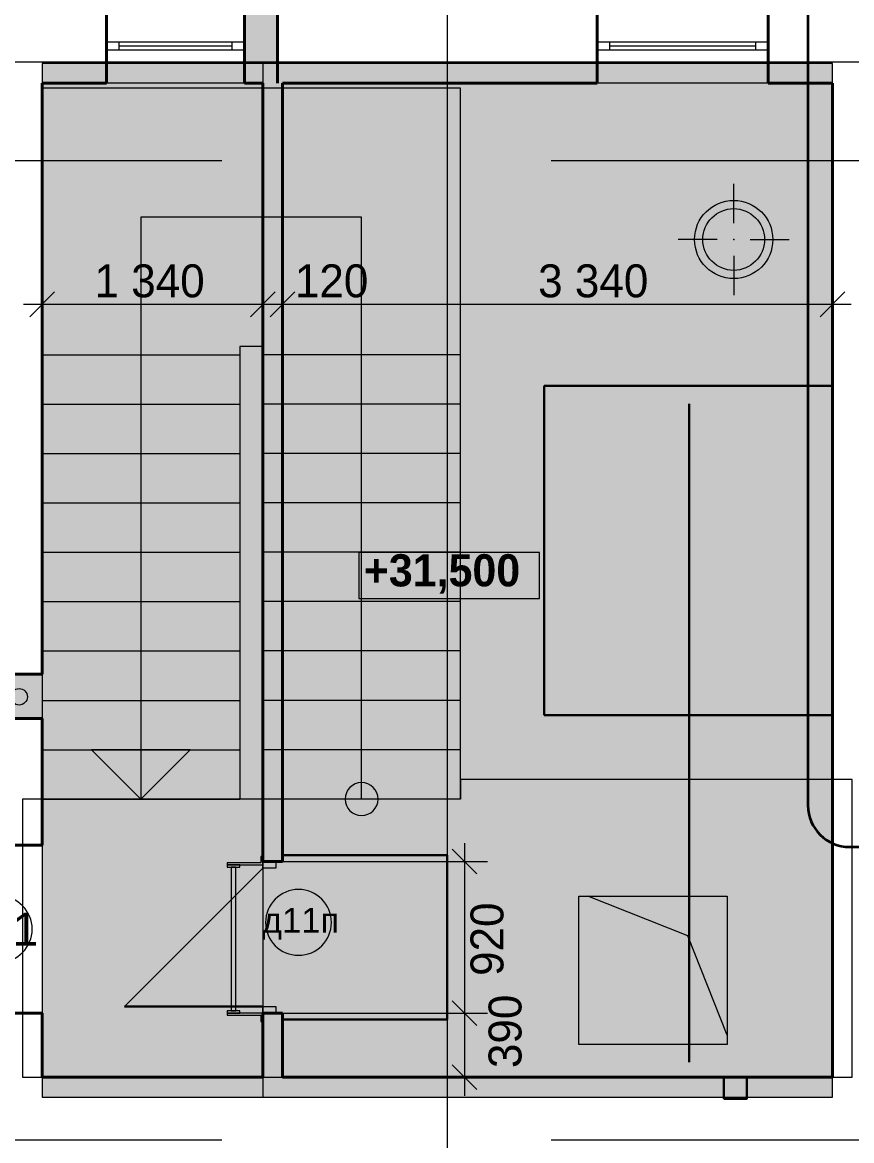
# Model space of a CAD drawing. Header units: millimetres. Extents: x 482197 to 548874, y 132492 to 168333.
# Drawn here: x 501397 to 506433, y 149261 to 156055 of the extents above; entities that cross this region are included whole.
import ezdxf

# ---------------------------------------------------------------- set-up
doc = ezdxf.new("R2010")
doc.units = ezdxf.units.MM
doc.header["$MEASUREMENT"] = 0
for name, pattern in [('Невидимая', [5000, 4000, -1000]), ('Штриховая', [7000, 6000, -1000]), ('Штрихштриховая', [15500, 10000, -2000, 1500, -2000])]:
    doc.linetypes.add(name, pattern=pattern)
for name, color, linetype in [('01 Деталь', 7, 'Continuous'), ('Двери ArchiCAD', 7, 'Continuous'), ('Интерьер- Перегородка', 7, 'Continuous'), ('Колонны', 7, 'Continuous'), ('Лестницы внутренние', 7, 'Continuous'), ('Мебель', 7, 'Continuous'), ('Окна ArchiCAD', 7, 'Continuous'), ('Перекрытия', 7, 'Continuous'), ('Розміри ОСЕЙ', 7, 'Continuous'), ('РОЗМІРИ ПЕРЕГОРОДОК', 7, 'Continuous')]:
    doc.layers.add(name, color=color, linetype=linetype)
for name, color, linetype, lineweight, true_color in [('01 Деталь_Ном._пера__25', 7, 'Continuous', 35, 0x40a5ff), ('0_Ном._пера__102', 7, 'Continuous', 60, 0xcccccc), ('0_Ном._пера__98', 7, 'Continuous', 13, 0x001f3e), ('Маркеры дверей ArchiCAD_Ном._пера__3', 7, 'Continuous', 18, 0xdd5800), ('Маркеры окон ArchiCAD_Ном._пера__3', 7, 'Continuous', 18, 0xdd5800), ('Окна ArchiCAD_Ном._пера__23', 7, 'Continuous', 20, 0xff6600), ('Окна ArchiCAD_Ном._пера__3', 7, 'Continuous', 18, 0xdd5800), ('Перекрытия_Ном._пера__191', 7, 'Continuous', 0, 0xe8e8e8), ('Перекрытия_Ном._пера__4', 7, 'Continuous', 20, 0x016515), ('Розміри ОСЕЙ_Ном._пера__98', 7, 'Continuous', 13, 0x001f3e), ('РОЗМІРИ ПЕРЕГОРОДОК_Ном._пера__98', 7, 'Continuous', 13, 0x001f3e)]:
    doc.layers.add(name, color=color, linetype=linetype, lineweight=lineweight, true_color=true_color)
for name, color, linetype, lineweight in [('01 Деталь_Ном._пера__6', 5, 'Continuous', 35), ('0_Ном._пера__1', 7, 'Continuous', 13), ('0_Ном._пера__61', 7, 'Continuous', 40), ('2D-чертеж - Общий_Ном._пера__1', 7, 'Continuous', 13), ('Двери ArchiCAD_Ном._пера__1', 7, 'Continuous', 13), ('Двери ArchiCAD_Ном._пера__19', 255, 'Continuous', 0), ('Двери ArchiCAD_Ном._пера__21', 7, 'Continuous', 20), ('Двери ArchiCAD_Ном._пера__41', 7, 'Continuous', 30), ('Двери ArchiCAD_Ном._пера__61', 7, 'Continuous', 40), ('Интерьер- Перегородка_Ном._пера__61', 7, 'Continuous', 40), ('Колонны_Ном._пера__1', 7, 'Continuous', 13), ('Колонны_Ном._пера__20', 1, 'Continuous', 25), ('Колонны_Ном._пера__21', 7, 'Continuous', 20), ('Колонны_Ном._пера__41', 7, 'Continuous', 30), ('Лестницы внутренние_Ном._пера__2', 8, 'Continuous', 13), ('Лестницы внутренние_Ном._пера__21', 7, 'Continuous', 20), ('Мебель_Ном._пера__21', 7, 'Continuous', 20), ('Окна ArchiCAD_Ном._пера__12', 15, 'Continuous', 18), ('Окна ArchiCAD_Ном._пера__61', 7, 'Continuous', 40), ('Перекрытия_Ном._пера__21', 7, 'Continuous', 20), ('Перекрытия_Ном._пера__41', 7, 'Continuous', 30)]:
    doc.layers.add(name, color=color, linetype=linetype, lineweight=lineweight)
doc.styles.add('СГЕНЕРИР_СТИЛЬ_1', font='')
doc.styles.add('СГЕНЕРИР_СТИЛЬ_2', font='')
doc.styles.add('СГЕНЕРИР_СТИЛЬ_3', font='')
doc.styles.get('СГЕНЕРИР_СТИЛЬ_1').set_extended_font_data('Century Gothic')
doc.styles.get('СГЕНЕРИР_СТИЛЬ_2').set_extended_font_data('Arial')
doc.styles.get('СГЕНЕРИР_СТИЛЬ_3').set_extended_font_data('Century Gothic', bold=True)
doc.dimstyles.new('СГЕНЕРИР_СТИЛЬ__11', dxfattribs={"dimtxt": 200, "dimasz": 142.5, "dimexe": 0.18, "dimexo": 0, "dimgap": 0.09, "dimtad": 3, "dimdec": 0, "dimzin": 0, "dimdsep": 46, "dimtxsty": 'СГЕНЕРИР_СТИЛЬ_1', "dimblk": 'ARROWHEAD_6', "dimblk1": 'ARROWHEAD_6', "dimblk2": 'ARROWHEAD_6', "dimcen": 0.09, "dimclrd": 256, "dimclre": 256, "dimclrt": 256, "dimadec": 0, "dimazin": 0, "dimtfac": 1, "dimtdec": 4, "dimtmove": 2, "dimatfit": 3, "dimfxl": 0, "dimtolj": 1, "dimtzin": 0, "dimarcsym": 0})
doc.dimstyles.new('СГЕНЕРИР_СТИЛЬ__12', dxfattribs={"dimtxt": 200, "dimasz": 142.5, "dimexe": 0.18, "dimexo": 0, "dimgap": 0.09, "dimtad": 3, "dimdec": 0, "dimzin": 0, "dimdsep": 46, "dimtxsty": 'СГЕНЕРИР_СТИЛЬ_1', "dimblk": 'ARROWHEAD_6', "dimblk1": 'ARROWHEAD_6', "dimblk2": 'ARROWHEAD_6', "dimcen": 0.09, "dimclrd": 256, "dimclre": 256, "dimclrt": 256, "dimadec": 0, "dimazin": 0, "dimtfac": 1, "dimtdec": 4, "dimtmove": 0, "dimatfit": 3, "dimfxl": 0, "dimtolj": 1, "dimtzin": 0, "dimarcsym": 0})
doc.dimstyles.new('СГЕНЕРИР_СТИЛЬ__5', dxfattribs={"dimtxt": 200, "dimasz": 190, "dimexe": 0.18, "dimexo": 0, "dimgap": 0.09, "dimtad": 1, "dimtih": 1, "dimtoh": 1, "dimdec": 0, "dimzin": 0, "dimdsep": 46, "dimtxsty": 'СГЕНЕРИР_СТИЛЬ_3', "dimblk": 'ARROWHEAD_6', "dimblk1": 'ARROWHEAD_6', "dimblk2": 'ARROWHEAD_6', "dimcen": 0.09, "dimclrd": 256, "dimclre": 256, "dimclrt": 256, "dimadec": 0, "dimazin": 0, "dimtfac": 1, "dimtdec": 4, "dimtmove": 0, "dimatfit": 3, "dimfxl": 0, "dimtolj": 1, "dimtzin": 0, "dimarcsym": 0})
doc.dimstyles.new('СГЕНЕРИР_СТИЛЬ__8', dxfattribs={"dimtxt": 200, "dimasz": 142.5, "dimexe": 0.18, "dimexo": 0, "dimgap": 0.09, "dimtad": 1, "dimtih": 1, "dimtoh": 1, "dimdec": 0, "dimzin": 0, "dimdsep": 46, "dimtxsty": 'СГЕНЕРИР_СТИЛЬ_1', "dimblk": 'ARROWHEAD_6', "dimblk1": 'ARROWHEAD_6', "dimblk2": 'ARROWHEAD_6', "dimcen": 0.09, "dimclrd": 256, "dimclre": 256, "dimclrt": 256, "dimadec": 0, "dimazin": 0, "dimtfac": 1, "dimtdec": 4, "dimtmove": 0, "dimatfit": 3, "dimfxl": 0, "dimtolj": 1, "dimtzin": 0, "dimarcsym": 0})

# ---------------------------------------------------------------- blocks, each defined once
blk = doc.blocks.new('Перекрытие_20', base_point=(506317, 155805.6))
at = {"layer": 'Перекрытия', "linetype": 'Continuous', "lineweight": 0, "true_color": 0xffffff}
blk.add_hatch(color=7, dxfattribs=at).paths.add_polyline_path([(506317, 155805.6), (501517, 155805.6), (501517, 149525.6), (506317, 149525.6)])
at = {"layer": 'Перекрытия_Ном._пера__21', "linetype": 'Continuous', "flags": 128}
blk.add_lwpolyline([(506317, 155805.6), (501517, 155805.6), (501517, 149525.6), (506317, 149525.6)], close=True, dxfattribs=at)
blk = doc.blocks.new('Перекрытие_27', base_point=(501397, 151335.6))
at = {"layer": 'Перекрытия_Ном._пера__191', "linetype": 'Continuous', "flags": 128}
blk.add_lwpolyline([(501397, 151335.6), (501397, 149645.6), (506437, 149645.6), (506437, 151455.6), (504057, 151455.6), (504057, 151335.6)], close=True, dxfattribs=at)
blk = doc.blocks.new('Ниша 12_5')
at = {"layer": 'Окна ArchiCAD_Ном._пера__12', "linetype": 'Continuous'}
blk.add_line((-135, 260), (135, 260), dxfattribs=at)
blk = doc.blocks.new('Ниша 12_6')
at = {"layer": 'Окна ArchiCAD_Ном._пера__12', "linetype": 'Continuous'}
blk.add_line((-135, 260), (135, 260), dxfattribs=at)
blk = doc.blocks.new('Проем дверной полуарочн 10_3')
at = {"layer": 'Двери ArchiCAD_Ном._пера__19', "linetype": 'Штриховая'}
for p, q in [((-510, 0), (510, 0)), ((-510, -510), (510, -510))]:
    blk.add_line(p, q, dxfattribs=at)
at = {"layer": 'Двери ArchiCAD_Ном._пера__61', "linetype": 'Continuous'}
for p, q in [((-510, 0), (-510, -510)), ((510, 0), (510, -510))]:
    blk.add_line(p, q, dxfattribs=at)
blk = doc.blocks.new('Маркер двери 12_20')
at = {"layer": 'Маркеры дверей ArchiCAD_Ном._пера__3', "linetype": 'Continuous'}
for start, end in [(0, 180), (180, 0)]:
    blk.add_arc((0, -260), 200, start, end, dxfattribs=at)
at = {"layer": 'Маркеры дверей ArchiCAD_Ном._пера__3', "insert": (100, -485.8), "char_height": 200, "attachment_point": 7, "rotation": 90, "style": 'СГЕНЕРИР_СТИЛЬ_2'}
blk.add_mtext('{\\C7;п21}', dxfattribs=at)
blk = doc.blocks.new('Стена_36', base_point=(501517, 156195.6))
at = {"layer": 'Интерьер- Перегородка', "linetype": 'Continuous', "lineweight": 0, "true_color": 0xffffff}
for points in [[(501007, 152745.6), (501007, 152475.6), (501267, 152475.6), (501267, 152745.6)], [(501517, 152095.6), (501257, 152095.6), (501257, 151825.6), (501517, 151825.6)]]:
    blk.add_hatch(color=7, dxfattribs=at).paths.add_polyline_path(points)
at = {"layer": 'Интерьер- Перегородка_Ном._пера__61', "linetype": 'Continuous'}
for p, q in [((501007, 152745.6), (501267, 152745.6)), ((501267, 152745.6), (501267, 152475.6)), ((501007, 152475.6), (501267, 152475.6)), ((501257, 152095.6), (501257, 151825.6)), ((501517, 152095.6), (501257, 152095.6)), ((501517, 151825.6), (501257, 151825.6))]:
    blk.add_line(p, q, dxfattribs=at)
at = {"layer": 'Интерьер- Перегородка_Ном._пера__61', "linetype": 'Continuous', "flags": 128}
for points in [[(501007, 156195.6), (501007, 155595.6)], [(501517, 152095.6), (501517, 155685.6)], [(501007, 155085.6), (501007, 152745.6)], [(501007, 152475.6), (501007, 151595.6)], [(501517, 151055.6), (501517, 151825.6)], [(501007, 151345.6), (501007, 151055.6)], [(501007, 150035.6), (501007, 149645.6)], [(501517, 149645.6), (501517, 150035.6)]]:
    blk.add_lwpolyline(points, dxfattribs=at)
at = {"layer": 'Двери ArchiCAD', "color": 255, "linetype": 'Штриховая', "lineweight": 0, "zscale": 1000, "rotation": 270}
blk.add_blockref('Проем дверной полуарочн 10_3', (501517, 150545.6), dxfattribs=at)
at = {"layer": 'Маркеры дверей ArchiCAD_Ном._пера__3', "rotation": 270}
blk.add_blockref('Маркер двери 12_20', (501517, 150545.6), dxfattribs=at)
at = {"layer": 'Окна ArchiCAD', "color": 15, "linetype": 'Continuous', "lineweight": 18, "xscale": -1, "zscale": 1000, "rotation": 90}
blk.add_blockref('Ниша 12_6', (501267, 152610.6), dxfattribs=at)
at = {"layer": 'Окна ArchiCAD', "color": 15, "linetype": 'Continuous', "lineweight": 18, "zscale": 1000, "rotation": 270}
blk.add_blockref('Ниша 12_5', (501257, 151960.6), dxfattribs=at)
blk = doc.blocks.new('Ниша 12_7')
at = {"layer": 'Окна ArchiCAD_Ном._пера__12', "linetype": 'Continuous'}
blk.add_line((-135, 260), (135, 260), dxfattribs=at)
blk = doc.blocks.new('Стена_37', base_point=(506317, 156195.6))
at = {"layer": 'Интерьер- Перегородка', "linetype": 'Continuous', "lineweight": 0, "true_color": 0xffffff}
blk.add_hatch(color=7, dxfattribs=at).paths.add_polyline_path([(506827, 152615.6), (506567, 152615.6), (506567, 152345.6), (506827, 152345.6)])
at = {"layer": 'Интерьер- Перегородка_Ном._пера__61', "linetype": 'Continuous'}
for p, q in [((506567, 152615.6), (506567, 152345.6)), ((506827, 152615.6), (506567, 152615.6)), ((506827, 152345.6), (506567, 152345.6))]:
    blk.add_line(p, q, dxfattribs=at)
at = {"layer": 'Интерьер- Перегородка_Ном._пера__61', "linetype": 'Continuous', "flags": 128}
for points in [[(506827, 155595.6), (506827, 156195.6)], [(506317, 155685.6), (506317, 149645.6)], [(506827, 152615.6), (506827, 155085.6)], [(506827, 149645.6), (506827, 152345.6)]]:
    blk.add_lwpolyline(points, dxfattribs=at)
at = {"layer": 'Окна ArchiCAD', "color": 15, "linetype": 'Continuous', "lineweight": 18, "zscale": 1000, "rotation": 270}
blk.add_blockref('Ниша 12_7', (506567, 152480.6), dxfattribs=at)
blk = doc.blocks.new('Перекрытие_31', base_point=(506317, 155805.6))
at = {"layer": 'Перекрытия', "linetype": 'Continuous', "lineweight": 0, "true_color": 0xffffff}
blk.add_hatch(color=7, dxfattribs=at).paths.add_polyline_path([(506317, 155805.6), (502857, 155805.6), (502857, 149525.6), (506317, 149525.6)])
at = {"layer": 'Перекрытия_Ном._пера__21', "linetype": 'Continuous', "flags": 128}
blk.add_lwpolyline([(506317, 155805.6), (502857, 155805.6), (502857, 149525.6), (506317, 149525.6)], close=True, dxfattribs=at)
blk = doc.blocks.new('Окно наклонно-поворот.1 12')
at = {"layer": 'Окна ArchiCAD_Ном._пера__23', "linetype": 'Continuous'}
for p, q in [((-445, 0), (-520, 0)), ((-520, 0), (-520, -50)), ((-445, -50), (-445, 0)), ((520, 0), (445, 0)), ((445, 0), (445, -50)), ((520, -50), (520, 0)), ((-520, -50), (-445, -50)), ((445, -50), (520, -50))]:
    blk.add_line(p, q, dxfattribs=at)
at = {"layer": 'Окна ArchiCAD_Ном._пера__3', "linetype": 'Continuous'}
for p, q in [((-520, 260), (520, 260)), ((445, 0), (-445, 0)), ((-445, -25), (445, -25)), ((-445, -50), (445, -50)), ((-520, -250), (520, -250))]:
    blk.add_line(p, q, dxfattribs=at)
at = {"layer": 'Окна ArchiCAD_Ном._пера__61', "linetype": 'Continuous'}
for p, q in [((-520, 0), (-520, -50)), ((520, 0), (520, -50))]:
    blk.add_line(p, q, dxfattribs=at)
blk = doc.blocks.new('Маркер двери 12')
at = {"layer": 'Маркеры окон ArchiCAD_Ном._пера__3', "insert": (-33.7, 96.6), "char_height": 200, "attachment_point": 7, "style": 'СГЕНЕРИР_СТИЛЬ_2'}
blk.add_mtext('{\\C7;в38}', dxfattribs=at)
blk = doc.blocks.new('Окно наклонно-поворот.1 12_2')
at = {"layer": 'Окна ArchiCAD_Ном._пера__23', "linetype": 'Continuous'}
for p, q in [((-345, 0), (-420, 0)), ((-420, 0), (-420, -50)), ((-345, -50), (-345, 0)), ((420, 0), (345, 0)), ((345, 0), (345, -50)), ((420, -50), (420, 0)), ((-420, -50), (-345, -50)), ((345, -50), (420, -50))]:
    blk.add_line(p, q, dxfattribs=at)
at = {"layer": 'Окна ArchiCAD_Ном._пера__3', "linetype": 'Continuous'}
for p, q in [((-420, 260), (420, 260)), ((345, 0), (-345, 0)), ((-345, -25), (345, -25)), ((-345, -50), (345, -50)), ((-420, -250), (420, -250))]:
    blk.add_line(p, q, dxfattribs=at)
at = {"layer": 'Окна ArchiCAD_Ном._пера__61', "linetype": 'Continuous'}
for p, q in [((-420, 0), (-420, -50)), ((420, 0), (420, -50))]:
    blk.add_line(p, q, dxfattribs=at)
blk = doc.blocks.new('Маркер двери 12_2')
at = {"layer": 'Маркеры окон ArchiCAD_Ном._пера__3', "insert": (-33.7, 96.6), "char_height": 200, "attachment_point": 7, "style": 'СГЕНЕРИР_СТИЛЬ_2'}
blk.add_mtext('{\\C7;в37}', dxfattribs=at)
blk = doc.blocks.new('Простой проем окна_2')
at = {"layer": 'Окна ArchiCAD_Ном._пера__61', "linetype": 'Continuous'}
for p, q in [((-520, 0), (-520, 260)), ((520, 0), (520, 260)), ((-520, 0), (-520, -250)), ((520, 0), (520, -250))]:
    blk.add_line(p, q, dxfattribs=at)
blk = doc.blocks.new('Стена_57', base_point=(501517, 156195.6))
at = {"layer": 'Интерьер- Перегородка_Ном._пера__61', "linetype": 'Continuous', "flags": 128}
for points in [[(501907, 156195.6), (501007, 156195.6)], [(504887, 156195.6), (502947, 156195.6)], [(506827, 156195.6), (505927, 156195.6)], [(501517, 155685.6), (501907, 155685.6)], [(502977, 155685.6), (504887, 155685.6)], [(505927, 155685.6), (506317, 155685.6)]]:
    blk.add_lwpolyline(points, dxfattribs=at)
at = {"layer": 'Маркеры окон ArchiCAD_Ном._пера__3'}
for name, p in [('Маркер двери 12_2', (502327, 156195.6)), ('Маркер двери 12', (505407, 156195.6))]:
    blk.add_blockref(name, p, dxfattribs=at)
at = {"layer": 'Окна ArchiCAD', "color": 15, "linetype": 'Continuous', "lineweight": 18, "xscale": -1, "zscale": 1000}
for name, p in [('Окно наклонно-поворот.1 12_2', (502327, 155935.6)), ('Простой проем окна_2', (502427, 155935.6)), ('Окно наклонно-поворот.1 12', (505407, 155935.6)), ('Простой проем окна_2', (505407, 155935.6))]:
    blk.add_blockref(name, p, dxfattribs=at)
blk = doc.blocks.new('18')
at = {"layer": 'Лестницы внутренние_Ном._пера__2', "linetype": 'Continuous'}
for points in [[(1940, 0), (2240, 300), (1640, 300)], [(700, 0, 1), (500, 0, 1)]]:
    blk.add_hatch(color=256, dxfattribs=at).paths.add_polyline_path(points)
at = {"layer": 'Лестницы внутренние_Ном._пера__21', "linetype": 'Continuous'}
for p, q in [((0, 0), (0, 4320)), ((0, 4320), (2540, 4320)), ((2540, 4320), (2540, 0)), ((600, 0), (600, 3535)), ((600, 3535), (1940, 3535)), ((1940, 3535), (1940, 0)), ((1200, 0), (1200, 2750)), ((1200, 2750), (1340, 2750)), ((1340, 2750), (1340, 0)), ((0, 2700), (1200, 2700)), ((2540, 2700), (1340, 2700)), ((0, 2400), (1200, 2400)), ((2540, 2400), (1340, 2400)), ((0, 2100), (1200, 2100)), ((2540, 2100), (1340, 2100)), ((0, 1800), (1200, 1800)), ((2540, 1800), (1340, 1800)), ((0, 1500), (1200, 1500)), ((2540, 1500), (1340, 1500)), ((0, 1200), (1200, 1200)), ((2540, 1200), (1340, 1200)), ((0, 900), (1200, 900)), ((2540, 900), (1340, 900)), ((0, 600), (1200, 600)), ((2540, 600), (1340, 600)), ((0, 300), (1200, 300)), ((2540, 300), (1340, 300)), ((1940, 0), (1640, 300)), ((1640, 300), (2240, 300)), ((1940, 0), (2240, 300)), ((0, 0), (1200, 0)), ((0, 0), (1200, 0)), ((2540, 0), (1340, 0)), ((2540, 0), (1340, 0))]:
    blk.add_line(p, q, dxfattribs=at)
blk.add_circle((600, 0), 100, dxfattribs=at)
blk = doc.blocks.new('Лестница настенная 12')
at = {"layer": 'Мебель_Ном._пера__21', "linetype": 'Continuous'}
for p, q in [((-500.8, 0), (-500.8, -12.7)), ((-450, 0), (-500.8, 0)), ((-450, -215.9), (-450, 0)), ((450, 0), (450, -215.9)), ((500.8, 0), (450, 0)), ((500.8, -12.7), (500.8, 0)), ((-500.8, -12.7), (-462.7, -12.7)), ((-462.7, -12.7), (-462.7, -215.9)), ((462.7, -215.9), (462.7, -12.7)), ((462.7, -12.7), (500.8, -12.7)), ((-437.3, -139.7), (-450, -139.7)), ((-450, -139.7), (-450, -215.9)), ((-437.3, -215.9), (-437.3, -139.7)), ((-437.3, -162.8), (-437.3, -192.8)), ((437.3, -162.8), (-437.3, -162.8)), ((-437.3, -192.8), (437.3, -192.8)), ((450, -139.7), (437.3, -139.7)), ((437.3, -139.7), (437.3, -215.9)), ((437.3, -192.8), (437.3, -162.8)), ((450, -215.9), (450, -139.7)), ((-462.7, -215.9), (-450, -215.9)), ((-450, -215.9), (-437.3, -215.9)), ((437.3, -215.9), (450, -215.9)), ((450, -215.9), (462.7, -215.9))]:
    blk.add_line(p, q, dxfattribs=at)
blk = doc.blocks.new('Чертеж детали_1', base_point=(506674.2, 153794.2))
at = {"layer": '01 Деталь_Ном._пера__25', "linetype": 'Continuous'}
for p, q in [((506927.5, 156543.6), (506420.9, 156543.6)), ((507468.2, 156575.7), (507151.5, 156408.5)), ((507468.2, 156575.7), (507968.2, 156575.7)), ((507968.2, 156575.7), (509468.2, 156575.7)), ((506167.7, 156290.3), (506167.7, 151298.1)), ((507180.8, 151298.1), (507180.8, 156290.3)), ((506420.9, 151044.8), (506927.5, 151044.8))]:
    blk.add_line(p, q, dxfattribs=at)
for centre, radius, start, end in [((508718.2, 156575.7), 750, 0, 180), ((506420.9, 156290.3), 253.3, 90, 180), ((506927.5, 156290.3), 253.3, 0, 90), ((508718.2, 156575.7), 750, 180, 0), ((506420.9, 151298.1), 253.3, 180, 270), ((506927.5, 151298.1), 253.3, 270, 0)]:
    blk.add_arc(centre, radius, start, end, dxfattribs=at)
at = {"layer": '01 Деталь_Ном._пера__6', "char_height": 200, "style": 'СГЕНЕРИР_СТИЛЬ_1'}
for s, insert, attachment_point in [('{РВ-178}', (508272.1, 156647.1), 7), ('{Деталь}', (508226.9, 156496.2), 1)]:
    blk.add_mtext(s, dxfattribs=dict(at, insert=insert, attachment_point=attachment_point))
blk = doc.blocks.new('Отметка уровня_6', base_point=(503977, 152681.9))
at = {"layer": '0_Ном._пера__98', "linetype": 'Continuous'}
for p, q in [((504537.1, 152832.9), (503441.2, 152832.9)), ((503441.2, 152832.9), (503441.2, 152555.1)), ((504537.1, 152555.1), (504537.1, 152832.9)), ((503441.2, 152555.1), (504537.1, 152555.1))]:
    blk.add_line(p, q, dxfattribs=at)
at = {"layer": '0_Ном._пера__98', "insert": (503470.5, 152584.4), "char_height": 195, "attachment_point": 7, "style": 'СГЕНЕРИР_СТИЛЬ_3'}
blk.add_mtext('{+31,500}', dxfattribs=at)
blk = doc.blocks.new('Стена_68', base_point=(490287, 149645.6))
at = {"layer": 'Интерьер- Перегородка_Ном._пера__61', "linetype": 'Continuous', "flags": 128}
for points in [[(502857, 149645.6), (501517, 149645.6)], [(506317, 149645.6), (502977, 149645.6)]]:
    blk.add_lwpolyline(points, dxfattribs=at)
blk = doc.blocks.new('Д1 Витрина 1 10_5')
at = {"layer": 'Двери ArchiCAD_Ном._пера__1', "linetype": 'Continuous'}
for p, q in [((-460, 0), (-460, -80)), ((-420, 0), (-460, 0)), ((-420, -40), (-420, 0)), ((420, 0), (420, -40)), ((460, 0), (420, 0)), ((460, -80), (460, 0)), ((-420, -65.4), (-420, -40)), ((-420, -80), (-420, -65.4)), ((420, -40), (420, -65.4)), ((420, -65.4), (420, -80)), ((-460, -80), (-420, -80)), ((420, -80), (460, -80))]:
    blk.add_line(p, q, dxfattribs=at)
at = {"layer": 'Двери ArchiCAD_Ном._пера__21', "linetype": 'Continuous'}
blk.add_line((-420, 0), (420, 840), dxfattribs=at)
at = {"layer": 'Двери ArchiCAD_Ном._пера__41', "linetype": 'Continuous'}
blk.add_line((420, 0), (420, 840), dxfattribs=at)
at = {"layer": 'Двери ArchiCAD_Ном._пера__61', "linetype": 'Continuous'}
for p, q in [((-460, 0), (-460, -120)), ((460, 0), (460, -120))]:
    blk.add_line(p, q, dxfattribs=at)
blk = doc.blocks.new('Маркер двери 12_28')
at = {"layer": 'Маркеры дверей ArchiCAD_Ном._пера__3', "linetype": 'Continuous'}
for start, end in [(0, 180), (180, 0)]:
    blk.add_arc((-90.9, 97.2), 200, start, end, dxfattribs=at)
at = {"layer": 'Маркеры дверей ArchiCAD_Ном._пера__3', "insert": (14.4, -125), "char_height": 150, "attachment_point": 7, "rotation": 90, "style": 'СГЕНЕРИР_СТИЛЬ_2'}
blk.add_mtext('{\\C7;д11п}', dxfattribs=at)
blk = doc.blocks.new('Стена_100', base_point=(502857, 156195.6))
at = {"layer": 'Интерьер- Перегородка_Ном._пера__61', "linetype": 'Continuous', "flags": 128}
for points in [[(502857, 155685.6), (502857, 150955.6)], [(502977, 150955.6), (502977, 155685.6)], [(502857, 150035.6), (502857, 149645.6)], [(502977, 149645.6), (502977, 150035.6)]]:
    blk.add_lwpolyline(points, dxfattribs=at)
at = {"layer": 'Двери ArchiCAD', "color": 15, "linetype": 'Continuous', "lineweight": 18, "xscale": -1, "zscale": 1000, "rotation": 90}
blk.add_blockref('Д1 Витрина 1 10_5', (502857, 150495.6), dxfattribs=at)
at = {"layer": 'Маркеры дверей ArchiCAD_Ном._пера__3', "linetype": 'Continuous', "rotation": 270}
blk.add_blockref('Маркер двери 12_28', (502977, 150495.6), dxfattribs=at)
blk = doc.blocks.new('Колонна_132', base_point=(505717, 154735.5))
at = {"layer": 'Колонны', "linetype": 'Continuous', "lineweight": 0, "true_color": 0xffffff}
h = blk.add_hatch(color=7, dxfattribs=at)
h.paths.add_polyline_path([(505717, 154498, 0.414214), (505954.5, 154735.5, 0.414214), (505717, 154973, 0.414214), (505479.5, 154735.5, 0.414214)])
h.paths.add_polyline_path([(505717, 154548, -0.414214), (505529.5, 154735.5, -0.414214), (505717, 154923, -0.414214), (505904.5, 154735.5, -0.414214)], flags=0)
at = {"layer": 'Колонны_Ном._пера__1', "linetype": 'Continuous'}
for p, q in [((505717, 154835.5), (505717, 155073)), ((505617, 154735.5), (505379.5, 154735.5)), ((505817, 154735.5), (506054.5, 154735.5)), ((505717, 154635.5), (505717, 154398))]:
    blk.add_line(p, q, dxfattribs=at)
blk.add_circle((505717, 154735.5), 237.5, dxfattribs=at)
blk.add_point((505717, 154735.5), dxfattribs=at)
at = {"layer": 'Колонны_Ном._пера__21', "linetype": 'Continuous'}
blk.add_circle((505717, 154735.5), 187.5, dxfattribs=at)
blk = doc.blocks.new('Колонна_133', base_point=(505727, 149580.6))
at = {"layer": 'Колонны_Ном._пера__20', "linetype": 'Continuous'}
blk.add_hatch(color=256, dxfattribs=at).paths.add_polyline_path([(505657, 149515.6), (505797, 149515.6), (505797, 149645.6), (505657, 149645.6)])
at = {"layer": 'Колонны_Ном._пера__41', "linetype": 'Continuous', "flags": 128}
blk.add_lwpolyline([(505657, 149515.6), (505797, 149515.6), (505797, 149645.6), (505657, 149645.6)], close=True, dxfattribs=at)
blk = doc.blocks.new('Колонна_154', base_point=(501377.2, 151957.1))
at = {"layer": 'Колонны', "linetype": 'Continuous', "lineweight": 0, "true_color": 0xffffff}
blk.add_hatch(color=7, dxfattribs=at).paths.add_polyline_path([(501327.2, 151957.1, 0.414214), (501377.2, 151907.1, 0.414214), (501427.2, 151957.1, 0.414214), (501377.2, 152007.1, 0.414214)])
at = {"layer": 'Колонны_Ном._пера__21', "linetype": 'Continuous'}
blk.add_circle((501377.2, 151957.1), 50, dxfattribs=at)
blk = doc.blocks.new('Линия_6', base_point=(489108.9, 155215.6))
at = {"layer": 'Перекрытия_Ном._пера__4', "linetype": 'Штрихштриховая'}
blk.add_line((489108.9, 155215.6), (543408.5, 155215.6), dxfattribs=at)
blk = doc.blocks.new('Линия_14', base_point=(503977, 159092.3))
at = {"layer": 'Перекрытия_Ном._пера__4', "linetype": 'Штрихштриховая'}
blk.add_line((503977, 159092.3), (503977, 136967.5), dxfattribs=at)
blk = doc.blocks.new('Линия_17', base_point=(500114, 155815.6))
at = {"layer": 'Перекрытия_Ном._пера__4', "linetype": 'Штрихштриховая'}
blk.add_line((500114, 155815.6), (543973.1, 155815.6), dxfattribs=at)
blk = doc.blocks.new('Линия_18', base_point=(489108.9, 149265.6))
at = {"layer": 'Перекрытия_Ном._пера__4', "linetype": 'Штрихштриховая'}
blk.add_line((489108.9, 149265.6), (543973.1, 149265.6), dxfattribs=at)
blk = doc.blocks.new('*D526')
at = {"layer": 'Розміри ОСЕЙ_Ном._пера__98', "linetype": 'Continuous'}
for p, q in [((506317, 138657.9), (506317, 138282.9)), ((506577, 138657.9), (506577, 138282.9)), ((506217, 138370.4), (506417, 138570.4)), ((506477, 138370.4), (506677, 138570.4)), ((506577, 138470.4), (506317, 138470.4))]:
    blk.add_line(p, q, dxfattribs=at)
blk = doc.blocks.new('ARROWHEAD_6')
at = {"color": 0, "linetype": 'Continuous', "lineweight": 0}
for p, q in [((-0.5, -0.5), (0.5, 0.5)), ((0, 0), (-1, 0))]:
    blk.add_line(p, q, dxfattribs=at)
blk = doc.blocks.new('*D527')
at = {"layer": 'Розміри ОСЕЙ_Ном._пера__98', "linetype": 'Continuous'}
for p, q in [((504237, 138657.9), (504237, 138282.9)), ((506317, 138657.9), (506317, 138282.9)), ((504137, 138370.4), (504337, 138570.4)), ((506217, 138370.4), (506417, 138570.4)), ((506317, 138470.4), (504237, 138470.4))]:
    blk.add_line(p, q, dxfattribs=at)
at = {"layer": 'Розміри ОСЕЙ_Ном._пера__98', "char_height": 200, "attachment_point": 7, "style": 'СГЕНЕРИР_СТИЛЬ_3'}
for s, insert in [('{2\xa0080}', (504684.1, 138510.4)), ('{260}', (505742.7, 138510.4))]:
    blk.add_mtext(s, dxfattribs=dict(at, insert=insert))
blk = doc.blocks.new('*D530')
at = {"layer": 'Розміри ОСЕЙ_Ном._пера__98', "linetype": 'Continuous'}
for p, q in [((501517, 138657.9), (501517, 138282.9)), ((503597, 138657.9), (503597, 138282.9)), ((501417, 138370.4), (501617, 138570.4)), ((503497, 138370.4), (503697, 138570.4)), ((503597, 138470.4), (501517, 138470.4))]:
    blk.add_line(p, q, dxfattribs=at)
at = {"layer": 'Розміри ОСЕЙ_Ном._пера__98', "char_height": 200, "attachment_point": 7, "style": 'СГЕНЕРИР_СТИЛЬ_3'}
for s, insert in [('{2\xa0080}', (501964.1, 138510.4)), ('{380}', (503022.7, 138510.4))]:
    blk.add_mtext(s, dxfattribs=dict(at, insert=insert))
blk = doc.blocks.new('*D531')
at = {"layer": 'Розміри ОСЕЙ_Ном._пера__98', "linetype": 'Continuous'}
for p, q in [((501257, 138657.9), (501257, 138282.9)), ((501517, 138657.9), (501517, 138282.9)), ((501157, 138370.4), (501357, 138570.4)), ((501417, 138370.4), (501617, 138570.4)), ((501517, 138470.4), (501257, 138470.4))]:
    blk.add_line(p, q, dxfattribs=at)
blk = doc.blocks.new('*D532')
at = {"layer": 'Розміри ОСЕЙ_Ном._пера__98', "linetype": 'Continuous'}
for p, q in [((501007, 138657.9), (501007, 138282.9)), ((501257, 138657.9), (501257, 138282.9)), ((500907, 138370.4), (501107, 138570.4)), ((501157, 138370.4), (501357, 138570.4)), ((501257, 138470.4), (501007, 138470.4))]:
    blk.add_line(p, q, dxfattribs=at)
at = {"layer": 'Розміри ОСЕЙ_Ном._пера__98', "insert": (501149.9, 138740.4), "char_height": 200, "attachment_point": 7, "style": 'СГЕНЕРИР_СТИЛЬ_3'}
blk.add_mtext('{260}', dxfattribs=at)
blk = doc.blocks.new('*D533')
at = {"layer": 'Розміри ОСЕЙ_Ном._пера__98', "linetype": 'Continuous'}
for p, q in [((490797, 138657.9), (490797, 138282.9)), ((501007, 138657.9), (501007, 138282.9)), ((490697, 138370.4), (490897, 138570.4)), ((500907, 138370.4), (501107, 138570.4)), ((501007, 138470.4), (490797, 138470.4))]:
    blk.add_line(p, q, dxfattribs=at)
at = {"layer": 'Розміри ОСЕЙ_Ном._пера__98', "char_height": 200, "attachment_point": 7, "style": 'СГЕНЕРИР_СТИЛЬ_3'}
for s, insert in [('{120}', (490897, 138510.4)), ('{10\xa0210}', (495467.2, 138510.4)), ('{250}', (500432.7, 138510.4))]:
    blk.add_mtext(s, dxfattribs=dict(at, insert=insert))
blk = doc.blocks.new('*D572')
at = {"layer": 'РОЗМІРИ ПЕРЕГОРОДОК_Ном._пера__98', "linetype": 'Continuous'}
for p, q in [((502977, 154482.2), (502977, 154201)), ((506317, 154482.2), (506317, 154201)), ((502902, 154266.6), (503052, 154416.6)), ((506242, 154266.6), (506392, 154416.6)), ((506317, 154341.6), (502977, 154341.6)), ((506429.5, 154341.6), (506317, 154341.6))]:
    blk.add_line(p, q, dxfattribs=at)
at = {"layer": 'РОЗМІРИ ПЕРЕГОРОДОК_Ном._пера__98', "char_height": 200, "attachment_point": 7, "style": 'СГЕНЕРИР_СТИЛЬ_1'}
for s, insert in [('{120}', (503052, 154381.6)), ('{3\xa0340}', (504529.4, 154381.6))]:
    blk.add_mtext(s, dxfattribs=dict(at, insert=insert))
blk = doc.blocks.new('*D573')
at = {"layer": 'РОЗМІРИ ПЕРЕГОРОДОК_Ном._пера__98', "linetype": 'Continuous'}
for p, q in [((502857, 154482.2), (502857, 154201)), ((502977, 154482.2), (502977, 154201)), ((502782, 154266.6), (502932, 154416.6)), ((502902, 154266.6), (503052, 154416.6)), ((502977, 154341.6), (502857, 154341.6))]:
    blk.add_line(p, q, dxfattribs=at)
blk = doc.blocks.new('*D574')
at = {"layer": 'РОЗМІРИ ПЕРЕГОРОДОК_Ном._пера__98', "linetype": 'Continuous'}
for p, q in [((501517, 154482.2), (501517, 154201)), ((502857, 154482.2), (502857, 154201)), ((501592, 154416.6), (501442, 154266.6)), ((502782, 154266.6), (502932, 154416.6)), ((501517, 154341.6), (501404.5, 154341.6)), ((502857, 154341.6), (501517, 154341.6))]:
    blk.add_line(p, q, dxfattribs=at)
at = {"layer": 'РОЗМІРИ ПЕРЕГОРОДОК_Ном._пера__98', "insert": (501835, 154381.6), "char_height": 200, "attachment_point": 7, "style": 'СГЕНЕРИР_СТИЛЬ_1'}
blk.add_mtext('{1\xa0340}', dxfattribs=at)
blk = doc.blocks.new('*D577')
at = {"layer": 'РОЗМІРИ ПЕРЕГОРОДОК_Ном._пера__98', "linetype": 'Continuous'}
for p, q in [((507454.9, 151520.6), (507304.9, 151670.6)), ((507379.9, 151708.1), (507379.9, 151595.6)), ((507239.2, 151595.6), (507520.5, 151595.6)), ((507379.9, 151595.6), (507379.9, 149645.6)), ((507304.9, 149720.6), (507454.9, 149570.6)), ((507239.2, 149645.6), (507520.5, 149645.6)), ((507379.9, 149645.6), (507379.9, 149533.1))]:
    blk.add_line(p, q, dxfattribs=at)
at = {"layer": 'РОЗМІРИ ПЕРЕГОРОДОК_Ном._пера__98', "insert": (507756.1, 150268.6), "char_height": 200, "attachment_point": 7, "rotation": 90, "style": 'СГЕНЕРИР_СТИЛЬ_1'}
blk.add_mtext('{1\xa0950}', dxfattribs=at)
blk = doc.blocks.new('*D578')
at = {"layer": 'РОЗМІРИ ПЕРЕГОРОДОК_Ном._пера__98', "linetype": 'Continuous'}
for p, q in [((504081.4, 151068.1), (504081.4, 150955.6)), ((504156.4, 150880.6), (504006.4, 151030.6)), ((502977, 150955.6), (504222.1, 150955.6)), ((504081.4, 150955.6), (504081.4, 150035.6)), ((504156.4, 149960.6), (504006.4, 150110.6)), ((502977, 150035.6), (504222.1, 150035.6))]:
    blk.add_line(p, q, dxfattribs=at)
at = {"layer": 'РОЗМІРИ ПЕРЕГОРОДОК_Ном._пера__98', "insert": (504321.4, 150261.3), "char_height": 200, "attachment_point": 7, "rotation": 90, "style": 'СГЕНЕРИР_СТИЛЬ_1'}
blk.add_mtext('{920}', dxfattribs=at)
blk = doc.blocks.new('*D579')
at = {"layer": 'РОЗМІРИ ПЕРЕГОРОДОК_Ном._пера__98', "linetype": 'Continuous'}
for p, q in [((504156.4, 149960.6), (504006.4, 150110.6)), ((502977, 150035.6), (504222.1, 150035.6)), ((504081.4, 150035.6), (504081.4, 149645.6)), ((504006.4, 149720.6), (504156.4, 149570.6)), ((502977, 149645.6), (504222.1, 149645.6)), ((504081.4, 149645.6), (504081.4, 149533.1))]:
    blk.add_line(p, q, dxfattribs=at)
at = {"layer": 'РОЗМІРИ ПЕРЕГОРОДОК_Ном._пера__98', "insert": (504431.1, 149701.3), "char_height": 200, "attachment_point": 7, "rotation": 90, "style": 'СГЕНЕРИР_СТИЛЬ_1'}
blk.add_mtext('{390}', dxfattribs=at)

msp = doc.modelspace()

# ---------------------------------------------------------------- hatches: boundary and pattern name
at = {"layer": '0_Ном._пера__102', "linetype": 'Continuous'}
msp.add_hatch(color=256, dxfattribs=at).paths.add_polyline_path([(502947, 155685.6), (502947, 156195.6), (502747, 156195.6), (502747, 155685.6)])
at = {"layer": '2D-чертеж - Общий_Ном._пера__1', "linetype": 'Continuous', "lineweight": 0, "true_color": 0x000000}
msp.add_hatch(color=18, dxfattribs=at).paths.add_polyline_path([(505677.1, 149900.6), (505438, 150504), (504832.1, 150745.6), (505677.1, 150745.6)])

# ---------------------------------------------------------------- linework, layer by layer
at = {"layer": '0_Ном._пера__1', "linetype": 'Continuous'}
for p, q in [((504777.1, 149845.6), (504777.1, 150745.6)), ((504777.1, 150745.6), (505677.1, 150745.6)), ((505677.1, 150690.6), (505677.1, 149845.6)), ((505677.1, 149845.6), (504777.1, 149845.6))]:
    msp.add_line(p, q, dxfattribs=at)
at = {"layer": '0_Ном._пера__61', "linetype": 'Continuous'}
for p, q in [((502747, 156195.6), (502747, 155685.6)), ((502747, 155685.6), (502857, 155685.6))]:
    msp.add_line(p, q, dxfattribs=at)
at = {"layer": '2D-чертеж - Общий_Ном._пера__1', "linetype": 'Continuous', "flags": 128}
msp.add_lwpolyline([(505677.1, 149900.6), (505438, 150504), (504832.1, 150745.6), (505677.1, 150745.6)], close=True, dxfattribs=at)
at = {"layer": 'Перекрытия_Ном._пера__41', "linetype": 'Невидимая'}
msp.add_line((505447, 149736.5), (505447, 154671.1), dxfattribs=at)
at = {"layer": 'Перекрытия_Ном._пера__41', "linetype": 'Штриховая'}
for p, q in [((506317, 153846), (504567, 153846)), ((504567, 153846), (504567, 151846)), ((504567, 151846), (506317, 151846))]:
    msp.add_line(p, q, dxfattribs=at)
at = {"layer": 'Перекрытия_Ном._пера__41', "linetype": 'Continuous'}
for p, q in [((503977, 150995.6), (502977, 150995.6)), ((503977, 149995.6), (503977, 150995.6)), ((502977, 149995.6), (503977, 149995.6))]:
    msp.add_line(p, q, dxfattribs=at)

# ---------------------------------------------------------------- block references
at = {"color": 158, "lineweight": 13, "true_color": 0x001f3e}
msp.add_blockref('Отметка уровня_6', (503977, 152681.9), dxfattribs=at)
at = {"layer": '01 Деталь', "linetype": 'Continuous'}
msp.add_blockref('Чертеж детали_1', (506674.2, 153794.2), dxfattribs=at)
at = {"layer": 'Интерьер- Перегородка'}
for name, p in [('Стена_57', (501517, 156195.6)), ('Стена_36', (501517, 156195.6)), ('Стена_37', (506317, 156195.6)), ('Стена_100', (502857, 156195.6)), ('Стена_68', (490287, 149645.6))]:
    msp.add_blockref(name, p, dxfattribs=at)
at = {"layer": 'Колонны'}
for name, p in [('Колонна_132', (505717, 154735.5)), ('Колонна_154', (501377.2, 151957.1)), ('Колонна_133', (505727, 149580.6))]:
    msp.add_blockref(name, p, dxfattribs=at)
at = {"layer": 'Лестницы внутренние', "color": 251, "linetype": 'Continuous', "lineweight": 13, "true_color": 0x515151, "xscale": -1, "zscale": 1000}
msp.add_blockref('18', (504057, 151335.6), dxfattribs=at)
at = {"layer": 'Мебель', "color": 108, "linetype": 'Continuous', "lineweight": 20, "true_color": 0x016515, "zscale": 1000, "rotation": 270}
msp.add_blockref('Лестница настенная 12', (502857, 150485.6), dxfattribs=at)
at = {"layer": 'Перекрытия', "color": 108, "linetype": 'Штрихштриховая', "lineweight": 20, "true_color": 0x016515}
for name, p in [('Линия_14', (503977, 159092.3)), ('Линия_17', (500114, 155815.6)), ('Линия_6', (489108.9, 155215.6)), ('Линия_18', (489108.9, 149265.6))]:
    msp.add_blockref(name, p, dxfattribs=at)
at = {"layer": 'Перекрытия', "linetype": 'Continuous'}
for name in ['Перекрытие_20', 'Перекрытие_31']:
    msp.add_blockref(name, (506317, 155805.6), dxfattribs=at)
at = {"layer": 'Перекрытия', "color": 254, "linetype": 'Continuous', "lineweight": 0, "true_color": 0xe8e8e8}
msp.add_blockref('Перекрытие_27', (501397, 151335.6), dxfattribs=at)

# ---------------------------------------------------------------- dimensions: what is measured, and where the dimension line sits
at = {"layer": 'Розміри ОСЕЙ', "color": 158, "linetype": 'Continuous', "lineweight": 13, "true_color": 0x001f3e}
for p1, p2, picture, middle in [((501007, 152920.6), (490797, 148615.6), '*D533', (495885, 138610.4)), ((501257, 136567.5), (501007, 152920.6), '*D532', (500657.6, 138610.4)), ((501517, 152920.6), (501257, 136567.5), '*D531', (501374.8, 138840.4)), ((503597, 146221.1), (501517, 152920.6), '*D530', (502307, 138610.4)), ((506317, 152920.6), (504237, 146221.1), '*D527', (505027, 138610.4)), ((506577, 136567.5), (506317, 152920.6), '*D526', (505967.6, 138610.4))]:
    dim = msp.add_linear_dim(base=(538257, 138470.4), p1=p1, p2=p2, angle=180, dimstyle='СГЕНЕРИР_СТИЛЬ__5', dxfattribs=at)
    dim.commit()
    dim.dimension.update_dxf_attribs({"geometry": picture, "text_midpoint": middle})
at = {"layer": 'РОЗМІРИ ПЕРЕГОРОДОК', "color": 158, "linetype": 'Continuous', "lineweight": 13, "true_color": 0x001f3e}
for base, p1, p2, angle, dimstyle, picture, middle in [((506317, 154341.6), (502857, 152920.6), (501517, 155685.6), 180, 'СГЕНЕРИР_СТИЛЬ__8', '*D574', (502177.9, 154481.6)), ((506317, 154341.6), (506317, 155685.6), (502977, 152920.6), 180, 'СГЕНЕРИР_СТИЛЬ__8', '*D572', (504872.2, 154481.6)), ((506317, 154341.6), (502977, 152920.6), (502857, 152920.6), 180, 'СГЕНЕРИР_СТИЛЬ__8', '*D573', (503277, 154481.6)), ((507379.9, 151595.6), (500487, 151595.6), (501007, 149645.6), 270, 'СГЕНЕРИР_СТИЛЬ__11', '*D577', (507656.1, 150611.5)), ((504081.4, 150955.6), (502977, 150955.6), (502977, 150035.6), 270, 'СГЕНЕРИР_СТИЛЬ__12', '*D578', (504221.4, 150486.2)), ((504081.4, 150955.6), (502977, 150035.6), (502977, 149645.6), 270, 'СГЕНЕРИР_СТИЛЬ__11', '*D579', (504331.1, 149926.2))]:
    dim = msp.add_linear_dim(base=base, p1=p1, p2=p2, angle=angle, dimstyle=dimstyle, dxfattribs=at)
    dim.commit()
    dim.dimension.update_dxf_attribs({"geometry": picture, "text_midpoint": middle})

doc.saveas('drawing.dxf')
